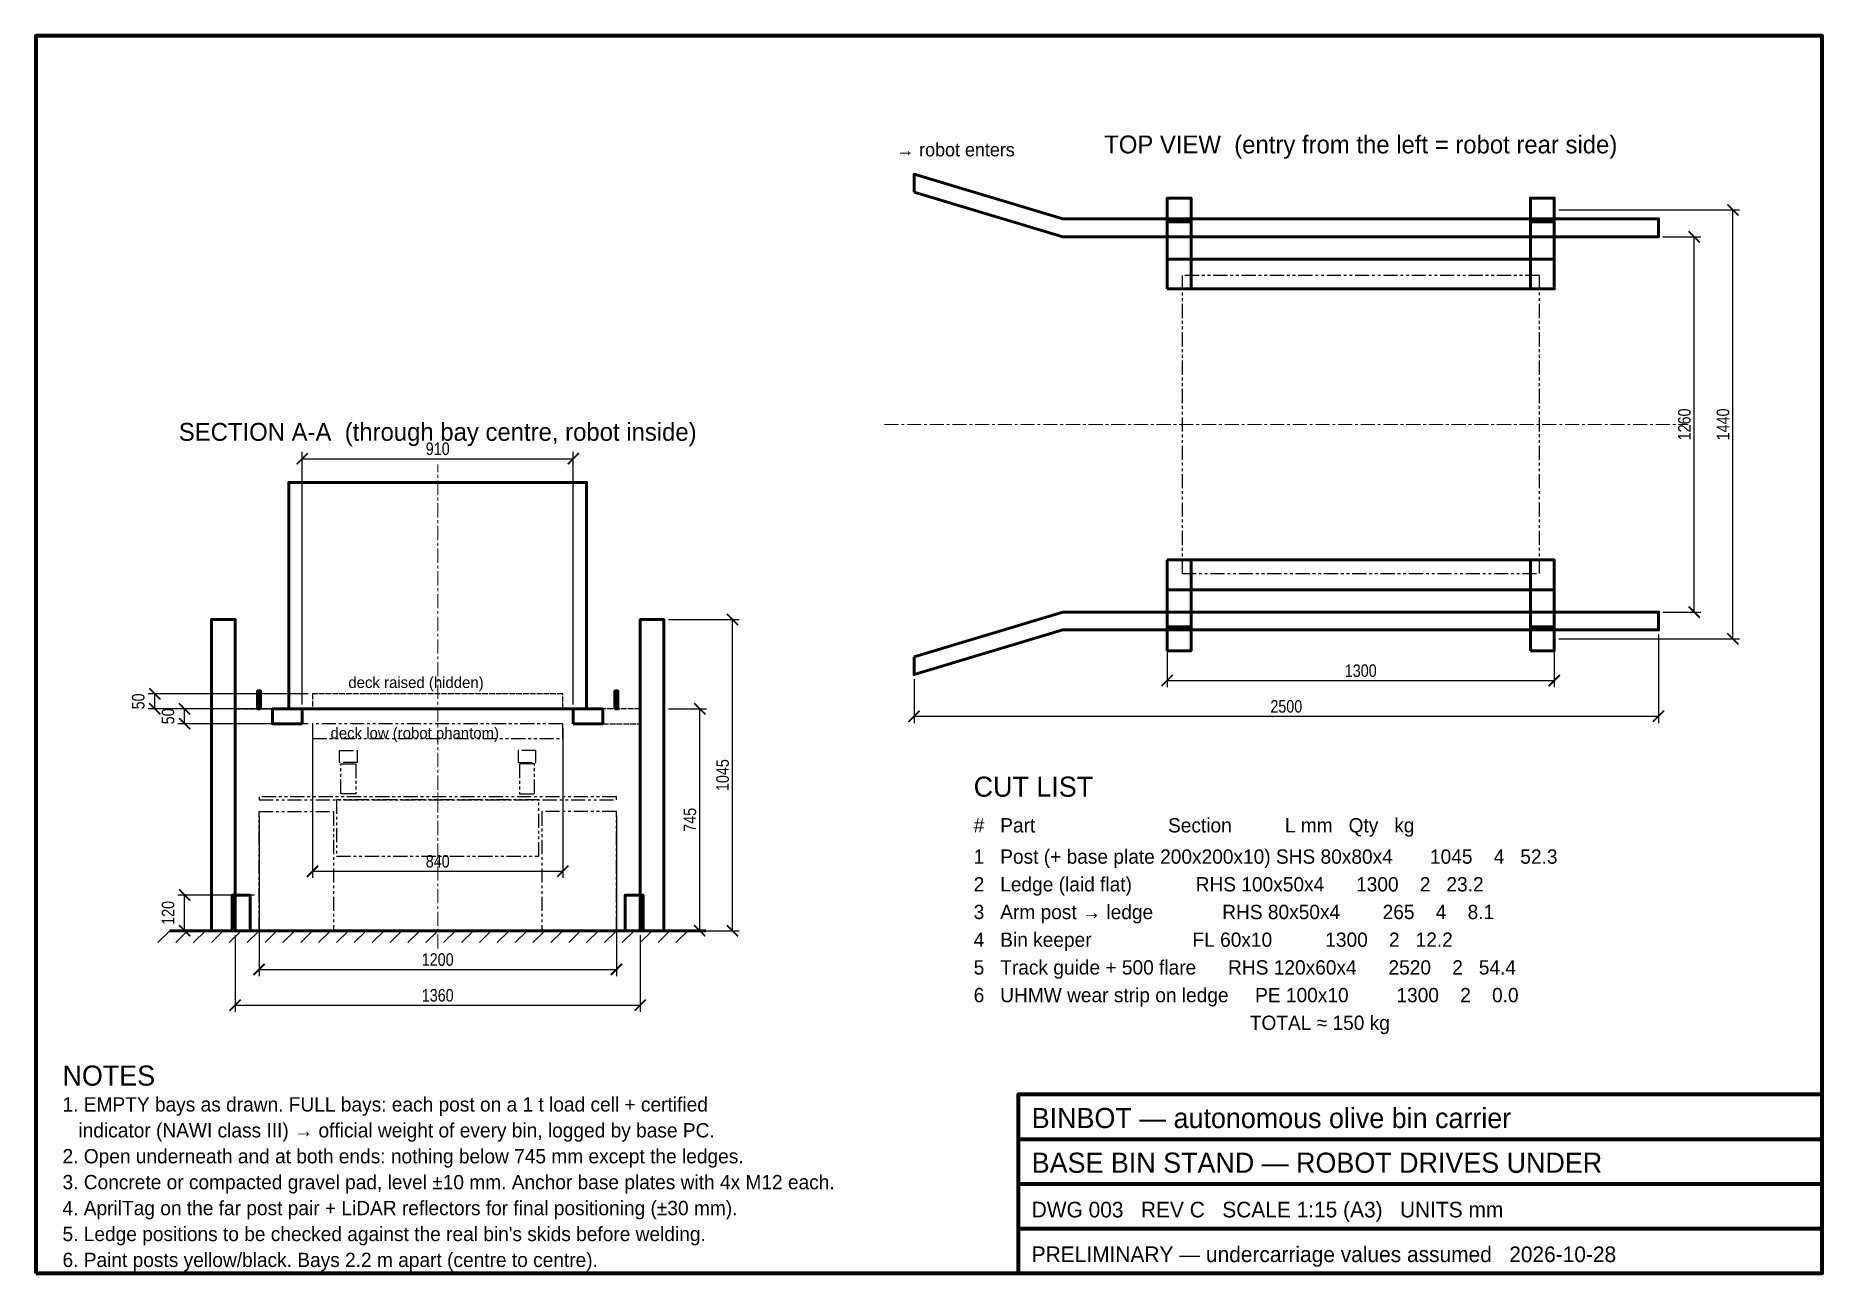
# Model space of a CAD drawing. Header units: millimetres. Extents: x 150 to 6150, y 150 to 4305.
import ezdxf
from ezdxf.enums import TextEntityAlignment as Align

# ---------------------------------------------------------------- set-up
doc = ezdxf.new("R2010")
doc.units = ezdxf.units.MM
doc.header["$LTSCALE"] = 15
for name, pattern in [('CENTER', [5.08, 3.175, -0.635, 0.635, -0.635]), ('DASHED', [1.524, 1.27, -0.254]), ('PHANTOM', [6.35, 3.175, -0.635, 0.635, -0.635, 0.635, -0.635])]:
    doc.linetypes.add(name, pattern=pattern)
for name, color, linetype, lineweight in [('BORDER', 7, 'CONTINUOUS', 70), ('CENTER', 1, 'CENTER', 18), ('DIM', 3, 'CONTINUOUS', 18), ('HIDDEN', 8, 'DASHED', 25), ('OUTLINE', 7, 'CONTINUOUS', 50), ('PHANTOM', 5, 'PHANTOM', 25), ('TEXT', 7, 'CONTINUOUS', 25)]:
    doc.layers.add(name, color=color, linetype=linetype, lineweight=lineweight)
doc.styles.add('OpenSansCondensed-Light', font='OpenSansCondensed-Light.ttf')
doc.dimstyles.new('EZDXF', dxfattribs={"dimtxt": 0.25, "dimasz": 0.175, "dimexe": 0.375, "dimexo": 0.125, "dimgap": 0.1, "dimtad": 1, "dimlfac": 100, "dimzin": 12, "dimdsep": 46, "dimtxsty": 'OpenSansCondensed-Light', "dimblk": 'ARCHTICK', "dimcen": 2.5, "dimazin": 3, "dimtfac": 0.5, "dimtmove": 2, "dimatfit": 3})

# ---------------------------------------------------------------- blocks, each defined once
blk = doc.blocks.new('_ARCHTICK')
at = {"color": 0, "linetype": 'BYBLOCK', "const_width": 0.15}
blk.add_lwpolyline([(-0.5, -0.5), (0.5, 0.5)], dxfattribs=at)

msp = doc.modelspace()

# ---------------------------------------------------------------- linework, layer by layer
at = {"layer": 'BORDER'}
for p, q in [((3450, 600), (6150, 600)), ((3450, 450), (6150, 450)), ((3450, 300), (6150, 300))]:
    msp.add_line(p, q, dxfattribs=at)
for points in [[(150, 150), (6150, 150), (6150, 4305), (150, 4305)], [(3450, 150), (6150, 150), (6150, 750), (3450, 750)]]:
    msp.add_lwpolyline(points, close=True, dxfattribs=at)
at = {"layer": 'CENTER'}
for p, q in [((3000, 3000), (5700, 3000)), ((1500, 1240), (1500, 2865))]:
    msp.add_line(p, q, dxfattribs=at)
at = {"layer": 'DIM'}
for p, q in [((600, 1300), (560, 1260)), ((660, 1300), (620, 1260)), ((720, 1300), (680, 1260)), ((780, 1300), (740, 1260)), ((840, 1300), (800, 1260)), ((900, 1300), (860, 1260)), ((960, 1300), (920, 1260)), ((1020, 1300), (980, 1260)), ((1080, 1300), (1040, 1260)), ((1140, 1300), (1100, 1260)), ((1200, 1300), (1160, 1260)), ((1260, 1300), (1220, 1260)), ((1320, 1300), (1280, 1260)), ((1380, 1300), (1340, 1260)), ((1440, 1300), (1400, 1260)), ((1500, 1300), (1460, 1260)), ((1560, 1300), (1520, 1260)), ((1620, 1300), (1580, 1260)), ((1680, 1300), (1640, 1260)), ((1740, 1300), (1700, 1260)), ((1800, 1300), (1760, 1260)), ((1860, 1300), (1820, 1260)), ((1920, 1300), (1880, 1260)), ((1980, 1300), (1940, 1260)), ((2040, 1300), (2000, 1260)), ((2100, 1300), (2060, 1260)), ((2160, 1300), (2120, 1260)), ((2220, 1300), (2180, 1260)), ((2280, 1300), (2240, 1260)), ((2340, 1300), (2300, 1260))]:
    msp.add_line(p, q, dxfattribs=at)
at = {"layer": 'HIDDEN'}
for points in [[(945, 1995), (820, 1995), (820, 2045), (945, 2045)], [(1080, 2045), (1920, 2045), (1920, 2095), (1080, 2095)], [(2055, 1995), (2180, 1995), (2180, 2045), (2055, 2045)]]:
    msp.add_lwpolyline(points, close=True, dxfattribs=at)
at = {"layer": 'OUTLINE'}
msp.add_line((600, 1300), (2400, 1300), dxfattribs=at)
for points in [[(3100, 3780), (3600, 3630), (5600, 3630), (5600, 3690), (3600, 3690), (3100, 3840)], [(3950, 3680), (4030, 3680), (4030, 3760), (3950, 3760)], [(5170, 3680), (5250, 3680), (5250, 3760), (5170, 3760)], [(3950, 3455), (4030, 3455), (4030, 3680), (3950, 3680)], [(5170, 3455), (5250, 3455), (5250, 3680), (5170, 3680)], [(3950, 3455), (5250, 3455), (5250, 3555), (3950, 3555)], [(1000, 2045), (2000, 2045), (2000, 2805), (1000, 2805)], [(3950, 2545), (4030, 2545), (4030, 2320), (3950, 2320)], [(3950, 2545), (5250, 2545), (5250, 2445), (3950, 2445)], [(5170, 2545), (5250, 2545), (5250, 2320), (5170, 2320)], [(820, 1300), (740, 1300), (740, 2345), (820, 2345)], [(2180, 1300), (2260, 1300), (2260, 2345), (2180, 2345)], [(3100, 2220), (3600, 2370), (5600, 2370), (5600, 2310), (3600, 2310), (3100, 2160)], [(3950, 2240), (4030, 2240), (4030, 2320), (3950, 2320)], [(5170, 2240), (5250, 2240), (5250, 2320), (5170, 2320)], [(905, 2045), (895, 2045), (895, 2105), (905, 2105)], [(2095, 2045), (2105, 2045), (2105, 2105), (2095, 2105)], [(1045, 1995), (945, 1995), (945, 2045), (1045, 2045)], [(1955, 1995), (2055, 1995), (2055, 2045), (1955, 2045)], [(870, 1300), (810, 1300), (810, 1420), (870, 1420)], [(2130, 1300), (2190, 1300), (2190, 1420), (2130, 1420)]]:
    msp.add_lwpolyline(points, close=True, dxfattribs=at)
at = {"layer": 'PHANTOM'}
for points in [[(4000, 2500), (5200, 2500), (5200, 3500), (4000, 3500)], [(1080, 1945), (1920, 1945), (1920, 1995), (1080, 1995)], [(1230, 1865), (1170, 1865), (1170, 1905), (1230, 1905)], [(1225, 1760), (1175, 1760), (1175, 1860), (1225, 1860)], [(1770, 1865), (1830, 1865), (1830, 1905), (1770, 1905)], [(1775, 1760), (1825, 1760), (1825, 1860), (1775, 1860)], [(900, 1740), (2100, 1740), (2100, 1750), (900, 1750)], [(1160, 1550), (1840, 1550), (1840, 1740), (1160, 1740)], [(1150, 1300), (900, 1300), (900, 1700), (1150, 1700)], [(1850, 1300), (2100, 1300), (2100, 1700), (1850, 1700)]]:
    msp.add_lwpolyline(points, close=True, dxfattribs=at)

# ---------------------------------------------------------------- texts
at = {"layer": 'TEXT'}
for s, p in [('TOP VIEW  (entry from the left = robot rear side)', (4600, 3940)), ('SECTION A-A  (through bay centre, robot inside)', (1500, 2975))]:
    msp.add_text(s, height=60, dxfattribs=at).set_placement(p, align=Align.MIDDLE_CENTER)
for s, height, p in [('→ robot enters', 45, (3040, 3900)), ('deck raised (hidden)', 37.5, (1200, 2115)), ('deck low (robot phantom)', 37.5, (1140, 1945)), ('CUT LIST', 67.5, (3300, 1750)), ('#   Part                         Section          L mm   Qty   kg', 48, (3300, 1630)), ('1   Post (+ base plate 200x200x10) SHS 80x80x4       1045    4   52.3', 48, (3300, 1525)), ('2   Ledge (laid flat)            RHS 100x50x4      1300    2   23.2', 48, (3300, 1432)), ('3   Arm post → ledge             RHS 80x50x4        265    4    8.1', 48, (3300, 1339)), ('4   Bin keeper                   FL 60x10          1300    2   12.2', 48, (3300, 1246)), ('5   Track guide + 500 flare      RHS 120x60x4      2520    2   54.4', 48, (3300, 1153)), ('6   UHMW wear strip on ledge     PE 100x10         1300    2    0.0', 48, (3300, 1060)), ('                                                    TOTAL ≈ 150 kg', 48, (3300, 967)), ('NOTES', 67.5, (240, 780)), ('1. EMPTY bays as drawn. FULL bays: each post on a 1 t load cell + certified', 48, (240, 693)), ('BINBOT — autonomous olive bin carrier', 67.5, (3495, 637.5)), ('   indicator (NAWI class III) → official weight of every bin, logged by base PC.', 48, (240, 606)), ('2. Open underneath and at both ends: nothing below 745 mm except the ledges.', 48, (240, 519)), ('BASE BIN STAND — ROBOT DRIVES UNDER', 67.5, (3495, 487.5)), ('3. Concrete or compacted gravel pad, level ±10 mm. Anchor base plates with 4x M12 each.', 48, (240, 432)), ('4. AprilTag on the far post pair + LiDAR reflectors for final positioning (±30 mm).', 48, (240, 345)), ('DWG 003   REV C   SCALE 1:15 (A3)   UNITS mm', 52.5, (3495, 337.5)), ("5. Ledge positions to be checked against the real bin's skids before welding.", 48, (240, 258)), ('PRELIMINARY — undercarriage values assumed   2026-10-28', 52.5, (3495, 187.5)), ('6. Paint posts yellow/black. Bays 2.2 m apart (centre to centre).', 48, (240, 171))]:
    msp.add_text(s, height=height, dxfattribs=at).set_placement(p)

# ---------------------------------------------------------------- dimensions: what is measured, and where the dimension line sits
at = {"layer": 'DIM'}
for base, p1, p2 in [((5850, 2280), (5250, 2280), (5250, 3720)), ((5720, 2370), (5600, 2370), (5600, 3630)), ((2490, 1300), (2260, 1300), (2260, 2345)), ((550, 2045), (1080, 2045), (1080, 2095)), ((650, 1995), (1080, 1995), (1080, 2045)), ((2380, 1300), (2260, 1300), (2260, 2045)), ((650, 1300), (900, 1300), (900, 1420))]:
    msp.add_linear_dim(base=base, p1=p1, p2=p2, angle=90, dimstyle='EZDXF', override={"dimtxt": 42, "dimasz": 37.5, "dimexe": 22.5, "dimexo": 15, "dimgap": 12, "dimtad": 1, "dimdec": 0, "dimlfac": 1}, dxfattribs=at).render()
for base, p1, p2 in [((1045, 2885), (1045, 2045), (1955, 2045)), ((3100, 2020), (3100, 2160), (5600, 2310)), ((3950, 2140), (3950, 2280), (5250, 2280)), ((1080, 1500), (1080, 1995), (1920, 1995)), ((900, 1170), (900, 1700), (2100, 1700)), ((820, 1050), (820, 1300), (2180, 1300))]:
    msp.add_linear_dim(base=base, p1=p1, p2=p2, dimstyle='EZDXF', override={"dimtxt": 42, "dimasz": 37.5, "dimexe": 22.5, "dimexo": 15, "dimgap": 12, "dimtad": 1, "dimdec": 0, "dimlfac": 1}, dxfattribs=at).render()

doc.saveas('drawing.dxf')
